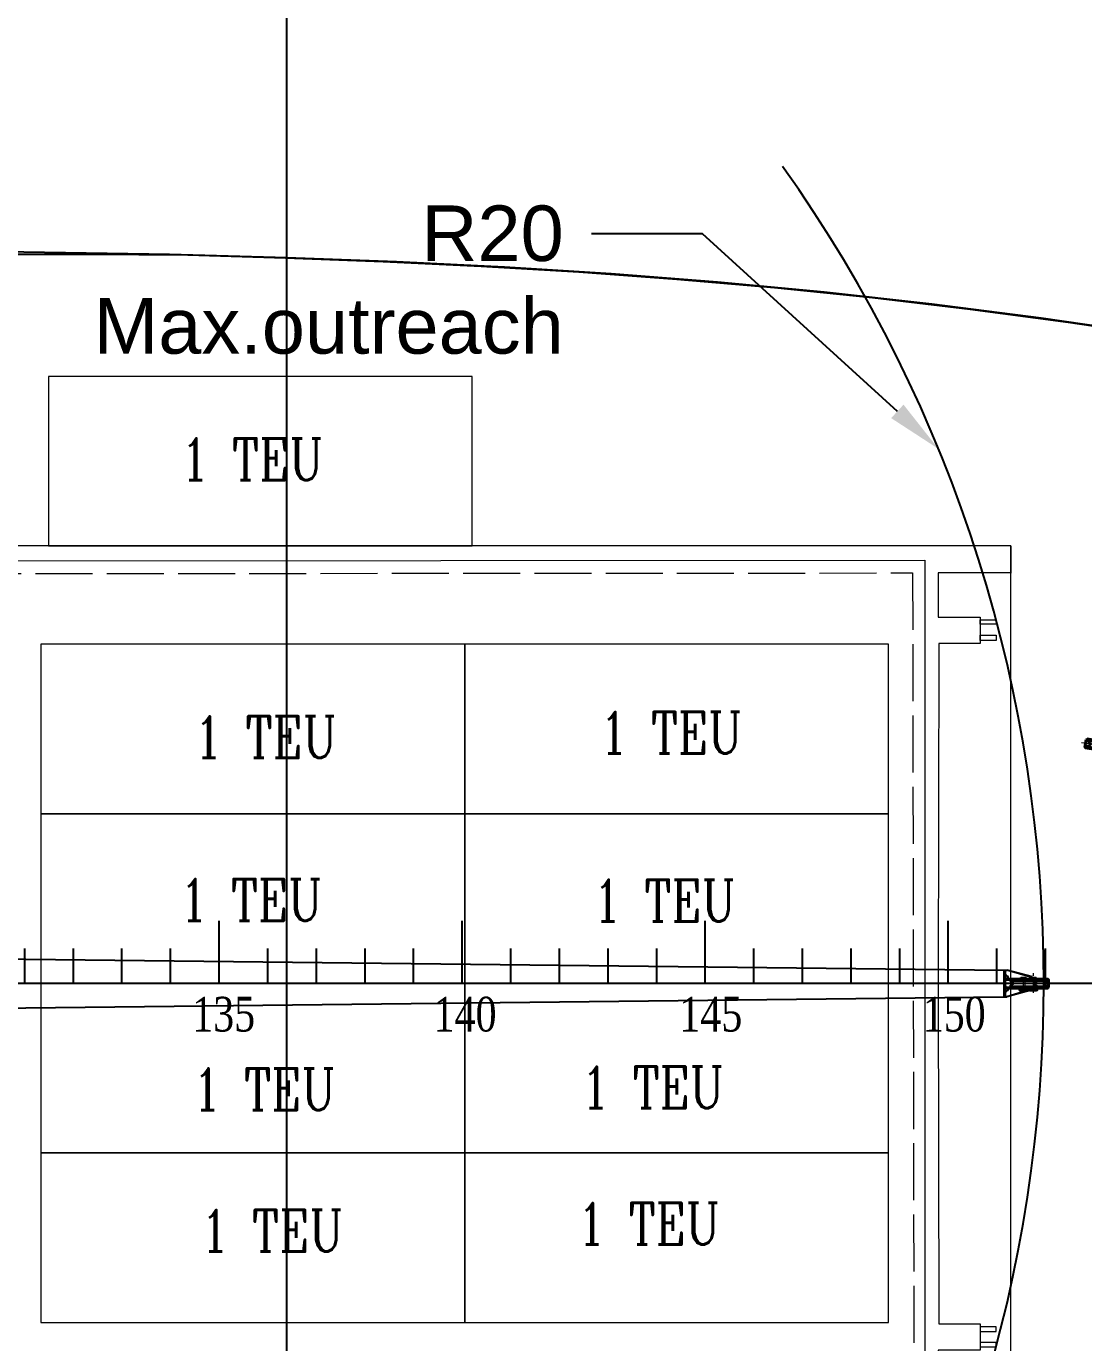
# Model space of a CAD drawing. Header units: millimetres. Extents: x -4 to 3776, y -4 to 4079.
# Drawn here: x 489 to 565.1, y 192.5 to 287.3 of the extents above; entities that cross this region are included whole.
import ezdxf
from ezdxf import colors
from ezdxf.entities.mleader import LeaderData, LeaderLine
from ezdxf.math import Vec2, Vec3

# ---------------------------------------------------------------- set-up
doc = ezdxf.new("R2010")
doc.units = ezdxf.units.MM
for name, pattern in [('ACAD_ISO04W100', [30, 24, -3, 0, -3]), ('CENTER', [2, 1.25, -0.25, 0.25, -0.25]), ('PDF_IMPORT', [1, 0.8, -0.2])]:
    doc.linetypes.add(name, pattern=pattern)
doc.layers.add('3中心线层', color=2, linetype='CENTER', lineweight=13)
doc.layers.add('刻度', color=3, linetype='ACAD_ISO04W100', lineweight=13)
for name, color, linetype in [('5剖面线层', 2, 'Continuous'), ('BK_kedu', 255, 'Continuous'), ('EDGE', 7, 'Continuous'), ('FORECASTLE', 7, 'Continuous'), ('PDF_0', 7, 'Continuous'), ('PDF_4虚线层', 7, 'Continuous'), ('ROTATEDREFERENCEFRAME', 7, 'Continuous')]:
    doc.layers.add(name, color=color, linetype=linetype)
doc.layers.add('Sheet$GRID', color=254, linetype='Continuous', true_color=0xbebebe)
doc.styles.add('ROMANC', font='ROMANC.shx', dxfattribs={"width": 0.8, "bigfont": 'HZDX.shx'})
doc.styles.get("Standard").update_dxf_attribs({"font": 'arial.ttf'})

# ---------------------------------------------------------------- blocks, each defined once
blk = doc.blocks.new('dfs')
at = {"layer": '5剖面线层'}
h = blk.add_hatch(color=3, dxfattribs=at)
h.paths.add_polyline_path([(-1305.227, -156.22), (-1305.227, -156.243), (-1305.204, -156.243)])
h.paths.add_polyline_path([(-1305.204, -156.278), (-1305.227, -156.278), (-1305.227, -156.3)])
for points in [[(-1304.084, -156.248), (-1304.084, -156.27), (-1304.061, -156.27)], [(-1304.084, -156.505), (-1304.084, -156.482), (-1304.061, -156.482)]]:
    blk.add_hatch(color=3, dxfattribs=at).paths.add_polyline_path(points)
h = blk.add_hatch(color=3, dxfattribs=at)
h.paths.add_polyline_path([(-1305.227, -156.532), (-1305.227, -156.509), (-1305.204, -156.509)])
h.paths.add_polyline_path([(-1305.204, -156.475), (-1305.227, -156.475), (-1305.227, -156.452)])
at = {"color": 3, "ltscale": 0.5}
for p, q in [((-1333.919, -155.699), (-1305.261, -156.019)), ((-1333.919, -157.054), (-1305.261, -156.733))]:
    blk.add_line(p, q, dxfattribs=at)
at = {"color": 3}
for p, q in [((-1305.261, -156.733), (-1305.261, -156.019)), ((-1305.261, -156.019), (-1305.227, -156.019)), ((-1305.227, -156.733), (-1305.227, -156.019)), ((-1305.227, -156.019), (-1305.184, -156.019)), ((-1304.57, -156.2), (-1305.184, -156.019)), ((-1304.513, -156.2), (-1305.184, -156.019)), ((-1305.204, -156.243), (-1305.227, -156.22)), ((-1305.227, -156.243), (-1304.084, -156.243)), ((-1305.227, -156.278), (-1304.084, -156.278)), ((-1305.204, -156.278), (-1305.227, -156.3)), ((-1305.098, -156.31), (-1305.098, -156.315)), ((-1305.093, -156.305), (-1304.813, -156.305)), ((-1305.021, -156.352), (-1305.093, -156.323)), ((-1305.021, -156.4), (-1305.093, -156.43)), ((-1304.927, -156.299), (-1304.924, -156.296)), ((-1304.927, -156.305), (-1304.927, -156.299)), ((-1304.924, -156.296), (-1304.558, -156.296)), ((-1304.907, -156.296), (-1304.907, -156.279)), ((-1304.907, -156.279), (-1304.576, -156.279)), ((-1304.85, -156.305), (-1304.39, -156.305)), ((-1304.81, -156.215), (-1304.813, -156.218)), ((-1304.813, -156.243), (-1304.813, -156.218)), ((-1304.81, -156.215), (-1304.673, -156.215)), ((-1304.678, -156.305), (-1304.398, -156.305)), ((-1304.673, -156.215), (-1304.67, -156.218)), ((-1304.67, -156.243), (-1304.67, -156.218)), ((-1304.66, -156.299), (-1304.657, -156.296)), ((-1304.66, -156.305), (-1304.66, -156.299)), ((-1304.657, -156.296), (-1304.291, -156.296)), ((-1304.64, -156.279), (-1304.308, -156.279)), ((-1304.64, -156.296), (-1304.64, -156.279)), ((-1304.576, -156.296), (-1304.576, -156.279)), ((-1304.57, -156.2), (-1304.57, -156.243)), ((-1304.556, -156.299), (-1304.558, -156.296)), ((-1304.556, -156.305), (-1304.556, -156.299)), ((-1304.543, -156.215), (-1304.546, -156.218)), ((-1304.546, -156.243), (-1304.546, -156.218)), ((-1304.543, -156.215), (-1304.406, -156.215)), ((-1304.513, -156.2), (-1304.513, -156.243)), ((-1304.461, -156.352), (-1304.389, -156.323)), ((-1304.461, -156.4), (-1304.389, -156.43)), ((-1304.436, -156.305), (-1304.123, -156.305)), ((-1304.406, -156.215), (-1304.403, -156.218)), ((-1304.403, -156.243), (-1304.403, -156.218)), ((-1304.384, -156.31), (-1304.384, -156.315)), ((-1304.308, -156.296), (-1304.308, -156.279)), ((-1304.288, -156.299), (-1304.291, -156.296)), ((-1304.288, -156.305), (-1304.288, -156.299)), ((-1304.194, -156.352), (-1304.122, -156.323)), ((-1304.194, -156.4), (-1304.122, -156.43)), ((-1304.117, -156.31), (-1304.117, -156.315)), ((-1304.084, -156.278), (-1304.084, -156.243)), ((-1304.084, -156.248), (-1304.061, -156.27)), ((-1304.084, -156.49), (-1304.084, -156.262)), ((-1304.084, -156.27), (-1304.056, -156.27)), ((-1304.056, -156.482), (-1304.056, -156.27)), ((-1305.261, -156.733), (-1305.227, -156.733)), ((-1305.204, -156.475), (-1305.227, -156.452)), ((-1305.227, -156.475), (-1304.084, -156.475)), ((-1305.227, -156.509), (-1304.084, -156.509)), ((-1305.204, -156.509), (-1305.227, -156.532)), ((-1305.227, -156.733), (-1305.184, -156.733)), ((-1304.57, -156.552), (-1305.184, -156.733)), ((-1304.513, -156.552), (-1305.184, -156.733)), ((-1305.098, -156.442), (-1305.098, -156.438)), ((-1305.093, -156.448), (-1304.813, -156.448)), ((-1304.927, -156.448), (-1304.927, -156.453)), ((-1304.927, -156.453), (-1304.924, -156.456)), ((-1304.924, -156.456), (-1304.558, -156.456)), ((-1304.907, -156.456), (-1304.907, -156.473)), ((-1304.907, -156.473), (-1304.576, -156.473)), ((-1304.87, -156.509), (-1304.87, -156.538)), ((-1304.87, -156.538), (-1304.613, -156.538)), ((-1304.85, -156.448), (-1304.39, -156.448)), ((-1304.85, -156.545), (-1304.804, -156.545)), ((-1304.85, -156.563), (-1304.85, -156.545)), ((-1304.85, -156.563), (-1304.804, -156.563)), ((-1304.849, -156.545), (-1304.849, -156.538)), ((-1304.827, -156.545), (-1304.831, -156.538)), ((-1304.827, -156.538), (-1304.823, -156.545)), ((-1304.827, -156.56), (-1304.827, -156.548)), ((-1304.813, -156.563), (-1304.813, -156.565)), ((-1304.813, -156.565), (-1304.81, -156.568)), ((-1304.81, -156.568), (-1304.673, -156.568)), ((-1304.805, -156.545), (-1304.805, -156.538)), ((-1304.805, -156.539), (-1304.678, -156.539)), ((-1304.804, -156.563), (-1304.804, -156.545)), ((-1304.678, -156.448), (-1304.398, -156.448)), ((-1304.678, -156.545), (-1304.678, -156.538)), ((-1304.678, -156.563), (-1304.678, -156.545)), ((-1304.633, -156.545), (-1304.678, -156.545)), ((-1304.633, -156.563), (-1304.678, -156.563)), ((-1304.673, -156.568), (-1304.67, -156.565)), ((-1304.67, -156.563), (-1304.67, -156.565)), ((-1304.66, -156.448), (-1304.66, -156.453)), ((-1304.66, -156.453), (-1304.657, -156.456)), ((-1304.656, -156.538), (-1304.66, -156.545)), ((-1304.657, -156.456), (-1304.291, -156.456)), ((-1304.656, -156.545), (-1304.651, -156.538)), ((-1304.656, -156.56), (-1304.656, -156.548)), ((-1304.64, -156.456), (-1304.64, -156.473)), ((-1304.64, -156.473), (-1304.308, -156.473)), ((-1304.633, -156.545), (-1304.633, -156.538)), ((-1304.633, -156.563), (-1304.633, -156.545)), ((-1304.613, -156.509), (-1304.613, -156.538)), ((-1304.603, -156.509), (-1304.603, -156.538)), ((-1304.603, -156.538), (-1304.346, -156.538)), ((-1304.583, -156.563), (-1304.583, -156.545)), ((-1304.583, -156.545), (-1304.537, -156.545)), ((-1304.583, -156.563), (-1304.537, -156.563)), ((-1304.582, -156.545), (-1304.582, -156.538)), ((-1304.576, -156.456), (-1304.576, -156.473)), ((-1304.57, -156.552), (-1304.57, -156.509)), ((-1304.56, -156.545), (-1304.564, -156.538)), ((-1304.56, -156.538), (-1304.556, -156.545)), ((-1304.56, -156.56), (-1304.56, -156.548)), ((-1304.556, -156.453), (-1304.558, -156.456)), ((-1304.556, -156.448), (-1304.556, -156.453)), ((-1304.546, -156.563), (-1304.546, -156.565)), ((-1304.546, -156.565), (-1304.543, -156.568)), ((-1304.543, -156.568), (-1304.406, -156.568)), ((-1304.537, -156.545), (-1304.537, -156.538)), ((-1304.537, -156.539), (-1304.411, -156.539)), ((-1304.537, -156.563), (-1304.537, -156.545)), ((-1304.513, -156.552), (-1304.513, -156.509)), ((-1304.436, -156.448), (-1304.123, -156.448)), ((-1304.411, -156.545), (-1304.411, -156.538)), ((-1304.366, -156.545), (-1304.411, -156.545)), ((-1304.411, -156.563), (-1304.411, -156.545)), ((-1304.366, -156.563), (-1304.411, -156.563)), ((-1304.406, -156.568), (-1304.403, -156.565)), ((-1304.403, -156.563), (-1304.403, -156.565)), ((-1304.388, -156.538), (-1304.393, -156.545)), ((-1304.388, -156.545), (-1304.384, -156.538)), ((-1304.388, -156.56), (-1304.388, -156.548)), ((-1304.384, -156.442), (-1304.384, -156.438)), ((-1304.366, -156.545), (-1304.366, -156.538)), ((-1304.366, -156.563), (-1304.366, -156.545)), ((-1304.346, -156.509), (-1304.346, -156.538)), ((-1304.308, -156.456), (-1304.308, -156.473)), ((-1304.288, -156.453), (-1304.291, -156.456)), ((-1304.288, -156.448), (-1304.288, -156.453)), ((-1304.117, -156.442), (-1304.117, -156.438)), ((-1304.084, -156.509), (-1304.084, -156.475)), ((-1304.084, -156.482), (-1304.056, -156.482)), ((-1304.084, -156.505), (-1304.061, -156.482))]:
    blk.add_line(p, q, dxfattribs=at)
for centre, radius, start, end in [((-1305.227, -156.243), 0.0857, 0, 90), ((-1305.093, -156.31), 0.00571, 90, 180), ((-1305.09, -156.315), 0.00857, 180, 247.5), ((-1305.031, -156.376), 0.0257, 292.5, 67.5), ((-1304.451, -156.376), 0.0257, 112.5, 247.5), ((-1304.39, -156.31), 0.00571, 0, 90), ((-1304.393, -156.315), 0.00857, 292.5, 0), ((-1304.184, -156.376), 0.0257, 112.5, 247.5), ((-1304.123, -156.31), 0.00571, 0, 90), ((-1304.126, -156.315), 0.00857, 292.5, 0), ((-1305.227, -156.509), 0.0857, 270, 0), ((-1305.09, -156.438), 0.00857, 112.5, 180), ((-1305.093, -156.442), 0.00571, 180, 270), ((-1304.838, -156.57), 0.0246, 62.3391, 117.6609), ((-1304.838, -156.539), 0.0246, 242.3391, 297.6609), ((-1304.816, -156.57), 0.0246, 62.3391, 117.6609), ((-1304.816, -156.539), 0.0246, 242.3391, 297.6609), ((-1304.667, -156.57), 0.0246, 62.3391, 117.6609), ((-1304.667, -156.539), 0.0246, 242.3391, 297.6609), ((-1304.644, -156.57), 0.0246, 62.3391, 117.6609), ((-1304.644, -156.539), 0.0246, 242.3391, 297.6609), ((-1304.571, -156.57), 0.0246, 62.3391, 117.6609), ((-1304.571, -156.539), 0.0246, 242.3391, 297.6609), ((-1304.548, -156.57), 0.0246, 62.3391, 117.6609), ((-1304.548, -156.539), 0.0246, 242.3391, 297.6609), ((-1304.4, -156.57), 0.0246, 62.3391, 117.6609), ((-1304.4, -156.539), 0.0246, 242.3391, 297.6609), ((-1304.39, -156.442), 0.00571, 270, 0), ((-1304.393, -156.438), 0.00857, 0, 67.5), ((-1304.377, -156.57), 0.0246, 62.3391, 117.6609), ((-1304.377, -156.539), 0.0246, 242.3391, 297.6609), ((-1304.123, -156.442), 0.00571, 270, 0), ((-1304.126, -156.438), 0.00857, 0, 67.5)]:
    blk.add_arc(centre, radius, start, end, dxfattribs=at)
at = {"layer": '3中心线层', "color": 4}
for p, q in [((-1343.713, -156.376), (-1303.814, -156.376)), ((-1304.827, -156.578), (-1304.827, -156.485)), ((-1304.656, -156.578), (-1304.656, -156.487)), ((-1304.56, -156.578), (-1304.56, -156.485)), ((-1304.388, -156.578), (-1304.388, -156.487))]:
    blk.add_line(p, q, dxfattribs=at)
at = {"layer": '3中心线层', "color": 4, "ltscale": 0.3}
for p, q in [((-1304.741, -156.586), (-1304.741, -156.196)), ((-1304.696, -156.586), (-1304.696, -156.196)), ((-1304.474, -156.629), (-1304.474, -156.103))]:
    blk.add_line(p, q, dxfattribs=at)
blk = doc.blocks.new('2teu')
at = {"layer": 'PDF_0', "lineweight": 0}
for points in [[(3431.831, 3506.446), (3431.831, 3443.47), (3514.089, 3443.47), (3514.089, 3506.446)], [(3438.166, 3505.383), (3507.894, 3505.429), (3507.894, 3444.487), (3438.166, 3444.394)], [(3432.895, 3501.129), (3432.895, 3500.805), (3434.051, 3500.805), (3434.051, 3501.129)], [(3513.026, 3501.129), (3513.026, 3500.805), (3511.87, 3500.805), (3511.87, 3501.129)], [(3432.895, 3500.019), (3432.895, 3499.649), (3434.051, 3499.649), (3434.051, 3500.019)], [(3513.026, 3500.019), (3513.026, 3499.649), (3511.87, 3499.649), (3511.87, 3500.019)], [(3432.895, 3449.897), (3432.895, 3450.22), (3434.051, 3450.22), (3434.051, 3449.897)], [(3513.026, 3449.897), (3513.026, 3450.22), (3511.87, 3450.22), (3511.87, 3449.897)], [(3432.895, 3448.787), (3432.895, 3449.111), (3434.051, 3449.111), (3434.051, 3448.787)], [(3513.026, 3448.787), (3513.026, 3449.111), (3511.87, 3449.111), (3511.87, 3448.787)]]:
    blk.add_lwpolyline(points, close=True, dxfattribs=at)
for points in [[(3431.831, 3506.446), (3431.831, 3504.504), (3437.056, 3504.504), (3437.056, 3501.314), (3434.051, 3501.314), (3434.051, 3499.418), (3437.01, 3499.418), (3437.056, 3474.958), (3437.01, 3450.452), (3434.051, 3450.452), (3434.051, 3448.556), (3437.056, 3448.556), (3437.056, 3445.412), (3431.831, 3445.412), (3431.831, 3443.47)], [(3514.089, 3506.446), (3514.089, 3504.504)], [(3514.136, 3504.504), (3508.865, 3504.504), (3508.865, 3501.314), (3511.87, 3501.314), (3511.87, 3499.418), (3508.911, 3499.418), (3508.865, 3474.958), (3508.911, 3450.452), (3511.87, 3450.452), (3511.87, 3448.556), (3508.865, 3448.556), (3508.865, 3445.412), (3514.136, 3445.412)], [(3514.089, 3443.47), (3514.089, 3445.412)]]:
    blk.add_lwpolyline(points, dxfattribs=at)
at = {"layer": 'PDF_0', "linetype": 'PDF_IMPORT', "lineweight": 0, "ltscale": 5.132462}
blk.add_lwpolyline([(3507.015, 3504.504), (3507.107, 3445.412), (3438.86, 3445.458), (3438.721, 3504.458), (3507.015, 3504.504)], dxfattribs=at)
at = {"layer": 'PDF_4虚线层', "linetype": 'PDF_IMPORT', "lineweight": 0, "ltscale": 0.231192}
blk.add_lwpolyline([(3431.831, 3472.045), (3431.831, 3465.479)], dxfattribs=at)
blk = doc.blocks.new('BK_0.7')
at = {"color": 4, "lineweight": 25}
for p, q in [((0, 0), (0, 4.414)), ((17.5, 0), (17.5, 4.5)), ((3.5, 0), (3.5, 2.5)), ((7, 0), (7, 2.5)), ((10.5, 0), (10.5, 2.511)), ((14, 0), (14, 2.5)), ((0, 0), (3.5, 0)), ((3.5, 0), (7, 0)), ((7, 0), (10.5, 0)), ((10.5, 0), (14, 0)), ((14, 0), (17.5, 0))]:
    blk.add_line(p, q, dxfattribs=at)
blk = doc.blocks.new('*U374')
at = {"layer": '刻度', "color": 4, "lineweight": 25}
blk.add_blockref('BK_0.7', (-8.75, -2.25), dxfattribs=at)
blk = doc.blocks.new('*U375')
at = {"layer": '刻度', "color": 0, "linetype": 'ByBlock', "lineweight": -2, "transparency": 16777216}
for p in [(385, 0), (402.5, 0), (420, 0), (437.5, 0), (455, 0)]:
    blk.add_blockref('*U374', p, dxfattribs=at)

msp = doc.modelspace()

# ---------------------------------------------------------------- linework, layer by layer
at = {"color": 217, "lineweight": 25, "true_color": 0x93278f}
msp.add_arc((460.872, 218.374), 101.371, 324.54124, 35.45876, dxfattribs=at)
at = {"color": 4, "lineweight": 25}
msp.add_arc((460.86, 218.374), 99.215, 30.05873, 30.07872, dxfattribs=at)
at = {"layer": 'EDGE', "color": 0, "lineweight": 25}
msp.add_lwpolyline([(569.999, 265.101), (562.046, 266.261), (554.188, 267.272), (546.437, 268.131), (538.755, 268.848), (531.094, 269.439), (523.404, 269.919), (515.636, 270.304), (507.741, 270.608), (499.299, 270.844), (488.811, 271.002), (476.771, 271.059), (465.779, 271.026), (457.791, 270.952), (452.872, 270.874)], dxfattribs=at)
at = {"layer": 'EDGE', "color": 29}
msp.add_lwpolyline([(428.943, 218.374), (490.03, 218.374), (518.175, 218.374), (541.31, 218.374), (564.444, 218.374), (580.872, 218.374), (600.426, 218.374), (607.118, 218.374), (613.374, 218.374), (619.629, 218.374), (625.885, 218.374), (632.141, 218.374), (638.396, 218.374), (644.652, 218.374), (650.907, 218.374), (657.163, 218.374), (663.418, 218.374), (669.64, 218.374)], dxfattribs=at)
msp.add_lwpolyline([(428.943, 218.374), (490.03, 218.374), (518.175, 218.374), (541.31, 218.374), (564.444, 218.374), (580.872, 218.374), (600.426, 218.374), (607.118, 218.374), (613.374, 218.374), (619.629, 218.374), (625.885, 218.374), (632.141, 218.374), (638.396, 218.374), (644.652, 218.374), (650.907, 218.374), (657.163, 218.374), (663.418, 218.374), (669.64, 218.374)], dxfattribs=at)
at = {"layer": 'FORECASTLE', "color": 0, "lineweight": 25}
msp.add_lwpolyline([(435.372, 270.874), (437.208, 270.874), (444.252, 270.874), (451.296, 270.874), (458.339, 270.874), (465.383, 270.874), (472.427, 270.874), (479.471, 270.874), (486.514, 270.874), (493.558, 270.874), (500.602, 270.808), (507.646, 270.61), (514.689, 270.34), (521.733, 270.002), (528.777, 269.584), (535.821, 269.074), (542.865, 268.464), (549.908, 267.746), (556.952, 266.917), (563.996, 265.977), (571.04, 264.932)], dxfattribs=at)
at = {"layer": 'PDF_0', "lineweight": 0}
for points in [[(490.572, 262.065), (490.572, 249.858), (521.09, 249.858), (521.09, 262.065)], [(490.03, 242.788), (490.03, 230.581), (520.548, 230.581), (520.548, 242.788)], [(520.548, 242.788), (520.548, 230.581), (551.065, 230.581), (551.065, 242.788)], [(490.03, 230.581), (490.03, 218.374), (520.548, 218.374), (520.548, 230.581)], [(520.548, 230.581), (520.548, 218.374), (551.065, 218.374), (551.065, 230.581)], [(490.03, 218.374), (490.03, 206.167), (520.548, 206.167), (520.548, 218.374)], [(520.548, 218.374), (520.548, 206.167), (551.065, 206.167), (551.065, 218.374)], [(490.03, 206.167), (490.03, 193.96), (520.548, 193.96), (520.548, 206.167)], [(520.548, 206.167), (520.548, 193.96), (551.065, 193.96), (551.065, 206.167)]]:
    msp.add_lwpolyline(points, close=True, dxfattribs=at)
at = {"layer": 'ROTATEDREFERENCEFRAME', "color": 255}
for p in [(8.466, 218.374), (55.282, 218.374)]:
    msp.add_line(p, (725.282, 218.374), dxfattribs=at)
at = {"layer": 'Sheet$GRID'}
msp.add_lwpolyline([(507.712, 608.276), (507.712, 0.013)], dxfattribs=at)

# ---------------------------------------------------------------- block references
at = {"color": 4, "lineweight": 25}
msp.add_blockref('2teu', (-2954.213, -3256.588), dxfattribs=at)
at = {"color": 6, "xscale": -2.720105513527567, "yscale": 2.720105513527567, "zscale": 2.720105513527567, "rotation": 350.3217380634983}
msp.add_blockref('dfs', (-2859.953, 1251.291), dxfattribs=at)
at = {"color": 6, "xscale": 2.693734539520489, "yscale": 2.693734539520489, "zscale": 2.693734539520489}
msp.add_blockref('dfs', (4075.414, 639.605), dxfattribs=at)
at = {"layer": '刻度', "color": 4, "lineweight": 25}
msp.add_blockref('*U375', (109.122, 220.624), dxfattribs=at)

# ---------------------------------------------------------------- texts
at = {"color": 4, "lineweight": 25, "char_height": 3, "attachment_point": 1, "style": 'ROMANC'}
for insert in [(500.093, 257.604), (530.255, 237.912), (501.057, 237.602), (500.014, 225.882), (529.781, 225.826), (528.928, 212.377), (500.962, 212.243), (501.531, 202.06), (528.643, 202.562)]:
    msp.add_mtext('{\\Fromanc,hzdx|c134;1 TEU}', dxfattribs=dict(at, insert=insert))
at = {"layer": '刻度', "color": 4, "lineweight": 25, "char_height": 2.5, "attachment_point": 1, "style": 'ROMANC'}
for s, insert in [('{\\fTimes New Roman|b0|i0|c0|p18;135}', (500.929, 217.403)), ('{\\fTimes New Roman|b0|i0|c0|p18;140}', (518.312, 217.403)), ('{\\fTimes New Roman|b0|i0|c0|p18;145}', (536.006, 217.403)), ('{\\fTimes New Roman|b0|i0|c0|p18;150}', (553.53, 217.403))]:
    msp.add_mtext_dynamic_manual_height_columns(s, width=3.91495, gutter_width=15, heights=[2.449], dxfattribs=dict(at, insert=insert))

# ---------------------------------------------------------------- leaders
at = {"color": 4, "lineweight": 25}
ml = msp.add_multileader_mtext('Standard', dxfattribs=at)
ml.set_content('R20\\PMax.outreach', color=4)
ml.set_leader_properties()
ml.build(insert=Vec2(0, 0))
ctx = ml.context
ctx.base_point, ctx.plane_origin = Vec3(492.619, 272.338), Vec3(554.657, 256.851)
ctx.text_align_type = 2
notes = []
notes.append((ctx, [(0, (1, 1, 0), (537.681, 272.338), (-1, 0), 8, [(0, [(554.657, 256.851)], 0, [])])]))
ctx.mtext.insert, ctx.mtext.alignment, ctx.mtext.flow_direction = Vec3(527.681, 274.371), 3, 5
at = {"layer": 'BK_kedu'}
ml = msp.add_multileader_mtext('Standard', dxfattribs=at)
ml.set_content('', color=256)
ml.set_leader_properties()
ml.build(insert=Vec2(0, 0))
ml.multileader.update_dxf_attribs({"text_right_attachment_type": 6, "dogleg_length": 0.36, "arrow_head_size": 0.18})
ctx = ml.context
ctx.base_point, ctx.char_height, ctx.arrow_head_size, ctx.landing_gap_size, ctx.plane_origin = Vec3(3775.999, 4079.328), 0.18, 0.18, 0.09, Vec3(3774.639, 4079.328)
ctx.right_attachment = 6
notes.append((ctx, [(0, (0, 0, 0), (0, 0), (1, 0), 1, [])]))
ctx.mtext.insert, ctx.mtext.flow_direction = Vec3(3776.089, 4079.418), 5
for ctx, leaders in notes:
    for number, flags, end, landing, length, lines in leaders:
        leader = LeaderData()
        leader.index, (leader.has_last_leader_line, leader.has_dogleg_vector, leader.attachment_direction) = number, flags
        leader.last_leader_point, leader.dogleg_vector, leader.dogleg_length = Vec3(end), Vec3(landing), length
        for number, points, colour, breaks in lines:
            line = LeaderLine()
            line.index, line.vertices, line.color, line.breaks = number, Vec3.list(points), colors.encode_raw_color(colour), breaks
            leader.lines.append(line)
        ctx.leaders.append(leader)

doc.saveas('drawing.dxf')
